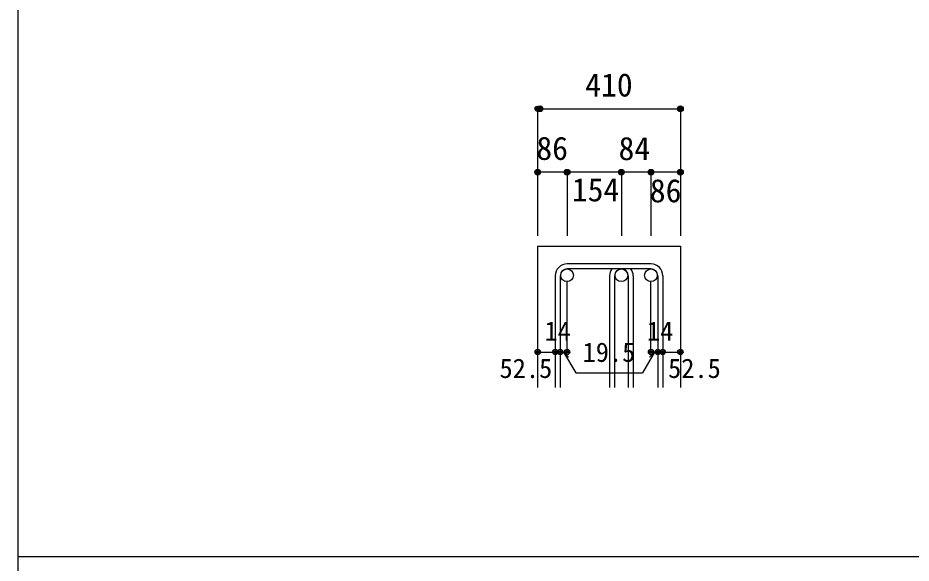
# Model space of a CAD drawing. Units: millimetres at full size, sheet at 1:30; details may follow other scales. Extents: x -5973 to 5954, y -4195 to 4201.
# Drawn here: x -5973 to -3439, y -15 to 1531 of the extents above; entities that cross this region are included whole.
import ezdxf
from ezdxf.enums import TextEntityAlignment as Align

# ---------------------------------------------------------------- set-up
doc = ezdxf.new("R2010")
doc.units = ezdxf.units.MM
doc.header["$LTSCALE"] = 30
doc.header["$PDMODE"] = 32
doc.header["$PDSIZE"] = 15
for name, color, linetype in [('0-1_躯体線', 2, 'Continuous'), ('0-5_基礎梁筋', 7, 'Continuous'), ('0-6_スタラップ筋', 7, 'Continuous'), ('0-D_寸法', 4, 'Continuous'), ('F-0_枠', 6, 'Continuous')]:
    doc.layers.add(name, color=color, linetype=linetype)
doc.styles.add('ＭＳ ゴシック', font='')
doc.styles.get('ＭＳ ゴシック').set_extended_font_data('MS Gothic')

msp = doc.modelspace()

# ---------------------------------------------------------------- linework, layer by layer
at = {"layer": '0-1_躯体線'}
for p, q in [((-4498.3, 883.3), (-4498.3, 483.3)), ((-4498.3, 883.3), (-4093.3, 883.3)), ((-4093.3, 883.3), (-4093.3, 483.3))]:
    msp.add_line(p, q, dxfattribs=at)
at = {"layer": '0-5_基礎梁筋', "color": 3}
for centre in [(-4414.8, 801.3), (-4414.8, 801.3), (-4260.8, 801.3), (-4260.8, 801.3), (-4176.8, 801.3), (-4176.8, 801.3)]:
    msp.add_circle(centre, 18, dxfattribs=at)
at = {"layer": '0-6_スタラップ筋'}
for p, q in [((-4176.8, 833.3), (-4414.8, 833.3)), ((-4176.8, 819.3), (-4414.8, 819.3)), ((-4448.3, 799.8), (-4448.3, 483.3)), ((-4434.3, 799.8), (-4434.3, 483.3)), ((-4294.3, 799.8), (-4294.3, 483.3)), ((-4280.3, 799.8), (-4280.3, 483.3)), ((-4241.3, 799.8), (-4241.3, 483.3)), ((-4227.3, 799.8), (-4227.3, 483.3)), ((-4157.3, 799.8), (-4157.3, 483.3)), ((-4143.3, 799.8), (-4143.3, 483.3))]:
    msp.add_line(p, q, dxfattribs=at)
for centre, radius, start, end in [((-4414.8, 799.8), 33.5, 90, 180), ((-4414.8, 799.8), 19.5, 90, 180), ((-4260.8, 799.8), 33.5, 144.40235, 180), ((-4260.8, 799.8), 19.5, 90, 180), ((-4260.8, 799.8), 19.5, 0, 90), ((-4260.8, 799.8), 33.5, 0, 35.59765), ((-4176.8, 799.8), 33.5, 0, 90), ((-4176.8, 799.8), 19.5, 0, 90)]:
    msp.add_arc(centre, radius, start, end, dxfattribs=at)
at = {"layer": '0-D_寸法'}
for p, q in [((-4498.3, 1273.3), (-4498.3, 1093.3)), ((-4498.3, 1273.3), (-4093.3, 1273.3)), ((-4093.3, 1273.3), (-4093.3, 1093.3)), ((-4414.8, 1093.3), (-4414.8, 913.3)), ((-4260.8, 1093.3), (-4414.8, 1093.3)), ((-4260.8, 1093.3), (-4260.8, 913.3)), ((-4176.8, 1093.3), (-4260.8, 1093.3)), ((-4093.3, 1093.3), (-4176.8, 1093.3)), ((-4176.8, 1093.3), (-4176.8, 913.3)), ((-4093.3, 1093.3), (-4093.3, 913.3)), ((-4414.8, 583.3), (-4414.8, 782.63)), ((-4176.8, 583.3), (-4176.8, 782.63)), ((-4498.3, 583.3), (-4448.3, 583.3)), ((-4448.3, 583.3), (-4414.8, 583.3)), ((-4424.55, 583.3), (-4410.41, 569.16)), ((-4424.55, 583.3), (-4390.33, 524.02)), ((-4167.05, 583.3), (-4201.27, 524.02)), ((-4167.05, 583.3), (-4181.19, 569.16)), ((-4176.8, 583.3), (-4093.3, 583.3)), ((-4157.3, 583.3), (-4143.3, 583.3)), ((-4390.33, 524.02), (-4201.27, 524.02))]:
    msp.add_line(p, q, dxfattribs=at)
for points in [[(-4093.3, 1273.3), (-4093.3, 1093.3), (-4093.3, 913.3)], [(-4414.8, 1093.3), (-4498.3, 1093.3), (-4498.3, 913.3)]]:
    msp.add_lwpolyline(points, dxfattribs=at)
for centre, radius in [((-4498.3, 1273.3), 4), ((-4498.3, 1273.3), 3.2), ((-4498.3, 1273.3), 2.4), ((-4498.3, 1273.3), 1.6), ((-4491.52, 1273.3), 8), ((-4498.3, 1273.3), 0.8), ((-4491.52, 1273.3), 7.2), ((-4491.52, 1273.3), 6.4), ((-4491.52, 1273.3), 5.6), ((-4491.52, 1273.3), 4.8), ((-4093.3, 1273.3), 8), ((-4093.3, 1273.3), 7.2), ((-4093.3, 1273.3), 6.4), ((-4093.3, 1273.3), 5.6), ((-4093.3, 1273.3), 4.8), ((-4093.3, 1273.3), 4), ((-4093.3, 1273.3), 3.2), ((-4093.3, 1273.3), 2.4), ((-4093.3, 1273.3), 1.6), ((-4093.3, 1273.3), 0.8), ((-4498.3, 1093.3), 8), ((-4498.3, 1093.3), 7.2), ((-4498.3, 1093.3), 6.4), ((-4498.3, 1093.3), 5.6), ((-4498.3, 1093.3), 4.8), ((-4498.3, 1093.3), 4), ((-4498.3, 1093.3), 3.2), ((-4498.3, 1093.3), 2.4), ((-4498.3, 1093.3), 1.6), ((-4498.3, 1093.3), 0.8), ((-4414.8, 1093.3), 8), ((-4414.8, 1093.3), 7.2), ((-4414.8, 1093.3), 6.4), ((-4414.8, 1093.3), 5.6), ((-4414.8, 1093.3), 4.8), ((-4414.8, 1093.3), 4), ((-4414.8, 1093.3), 3.2), ((-4414.8, 1093.3), 2.4), ((-4414.8, 1093.3), 1.6), ((-4414.8, 1093.3), 0.8), ((-4260.8, 1093.3), 8), ((-4260.8, 1093.3), 7.2), ((-4260.8, 1093.3), 6.4), ((-4260.8, 1093.3), 5.6), ((-4260.8, 1093.3), 4.8), ((-4260.8, 1093.3), 4), ((-4260.8, 1093.3), 3.2), ((-4260.8, 1093.3), 2.4), ((-4260.8, 1093.3), 1.6), ((-4260.8, 1093.3), 0.8), ((-4176.8, 1093.3), 8), ((-4176.8, 1093.3), 7.2), ((-4176.8, 1093.3), 6.4), ((-4176.8, 1093.3), 5.6), ((-4176.8, 1093.3), 4.8), ((-4176.8, 1093.3), 4), ((-4176.8, 1093.3), 3.2), ((-4176.8, 1093.3), 2.4), ((-4176.8, 1093.3), 1.6), ((-4176.8, 1093.3), 0.8), ((-4093.3, 1093.3), 8), ((-4093.3, 1093.3), 7.2), ((-4093.3, 1093.3), 6.4), ((-4093.3, 1093.3), 5.6), ((-4093.3, 1093.3), 4.8), ((-4093.3, 1093.3), 4), ((-4093.3, 1093.3), 3.2), ((-4093.3, 1093.3), 2.4), ((-4093.3, 1093.3), 1.6), ((-4093.3, 1093.3), 0.8), ((-4498.3, 583.3), 4), ((-4498.3, 583.3), 3.6), ((-4498.3, 583.3), 3.2), ((-4498.3, 583.3), 2.8), ((-4498.3, 583.3), 2.4), ((-4498.3, 583.3), 2), ((-4498.3, 583.3), 1.6), ((-4498.3, 583.3), 1.2), ((-4498.3, 583.3), 0.8), ((-4498.3, 583.3), 0.4), ((-4448.3, 583.3), 4), ((-4448.3, 583.3), 3.6), ((-4448.3, 583.3), 3.2), ((-4448.3, 583.3), 2.8), ((-4448.3, 583.3), 2.4), ((-4448.3, 583.3), 2), ((-4448.3, 583.3), 1.6), ((-4448.3, 583.3), 1.2), ((-4448.3, 583.3), 0.8), ((-4448.3, 583.3), 0.4), ((-4434.3, 583.3), 4), ((-4434.3, 583.3), 3.6), ((-4434.3, 583.3), 3.2), ((-4434.3, 583.3), 2.8), ((-4434.3, 583.3), 2.4), ((-4434.3, 583.3), 2), ((-4434.3, 583.3), 1.6), ((-4434.3, 583.3), 1.2), ((-4434.3, 583.3), 0.8), ((-4434.3, 583.3), 0.4), ((-4414.8, 583.3), 4), ((-4414.8, 583.3), 3.6), ((-4414.8, 583.3), 3.2), ((-4414.8, 583.3), 2.8), ((-4414.8, 583.3), 2.4), ((-4414.8, 583.3), 2), ((-4414.8, 583.3), 1.6), ((-4414.8, 583.3), 1.2), ((-4414.8, 583.3), 0.8), ((-4414.8, 583.3), 0.4), ((-4176.8, 583.3), 4), ((-4176.8, 583.3), 3.6), ((-4176.8, 583.3), 3.2), ((-4176.8, 583.3), 2.8), ((-4176.8, 583.3), 2.4), ((-4176.8, 583.3), 2), ((-4176.8, 583.3), 1.6), ((-4176.8, 583.3), 1.2), ((-4176.8, 583.3), 0.8), ((-4176.8, 583.3), 0.4), ((-4157.3, 583.3), 4), ((-4157.3, 583.3), 3.6), ((-4157.3, 583.3), 3.2), ((-4157.3, 583.3), 2.8), ((-4157.3, 583.3), 2.4), ((-4157.3, 583.3), 2), ((-4157.3, 583.3), 1.6), ((-4157.3, 583.3), 1.2), ((-4157.3, 583.3), 0.8), ((-4157.3, 583.3), 0.4), ((-4143.3, 583.3), 4), ((-4143.3, 583.3), 3.6), ((-4143.3, 583.3), 3.2), ((-4143.3, 583.3), 2.8), ((-4143.3, 583.3), 2.4), ((-4143.3, 583.3), 2), ((-4143.3, 583.3), 1.6), ((-4143.3, 583.3), 1.2), ((-4143.3, 583.3), 0.8), ((-4143.3, 583.3), 0.4), ((-4093.3, 583.3), 4), ((-4093.3, 583.3), 3.6), ((-4093.3, 583.3), 3.2), ((-4093.3, 583.3), 2.8), ((-4093.3, 583.3), 2.4), ((-4093.3, 583.3), 2), ((-4093.3, 583.3), 1.6), ((-4093.3, 583.3), 1.2), ((-4093.3, 583.3), 0.8), ((-4093.3, 583.3), 0.4)]:
    msp.add_circle(centre, radius, dxfattribs=at)
at = {"layer": '0-D_寸法', "color": 7}
for p in [(-4498.3, 1273.3), (-4093.3, 1273.3), (-4498.3, 1093.3), (-4414.8, 1093.3), (-4260.8, 1093.3), (-4176.8, 1093.3), (-4093.3, 1093.3), (-4498.3, 583.3), (-4448.3, 583.3), (-4434.3, 583.3), (-4414.8, 583.3), (-4176.8, 583.3), (-4157.3, 583.3), (-4143.3, 583.3), (-4093.3, 583.3)]:
    msp.add_point(p, dxfattribs=at)
at = {"layer": 'F-0_枠'}
msp.add_line((-5972.88, 4201.15), (-5972.88, -4195.24), dxfattribs=at)
at = {"layer": 'F-0_枠', "color": 2}
msp.add_line((3723.6, 2.95), (-5972.88, 2.95), dxfattribs=at)

# ---------------------------------------------------------------- texts
at = {"layer": '0-D_寸法', "style": 'ＭＳ ゴシック'}
for s, height, p in [('410', 65.98, (-4363.41, 1288.3)), ('86', 65.98, (-4502.01, 1108.48)), ('84', 65.98, (-4268.8, 1107.95)), ('154', 65.98, (-4401.35, 990.88)), ('86', 65.98, (-4180.09, 988.24)), ('14', 54.99, (-4478.84, 598.75)), ('14', 54.99, (-4188.26, 598.75)), ('19.5', 54.99, (-4370.8, 539.02)), ('52.5', 54.99, (-4606.52, 493.3)), ('52.5', 54.99, (-4128.3, 493.3))]:
    msp.add_text(s, height=height, dxfattribs=at).set_placement(p, align=Align.BOTTOM_LEFT)

doc.saveas('drawing.dxf')
